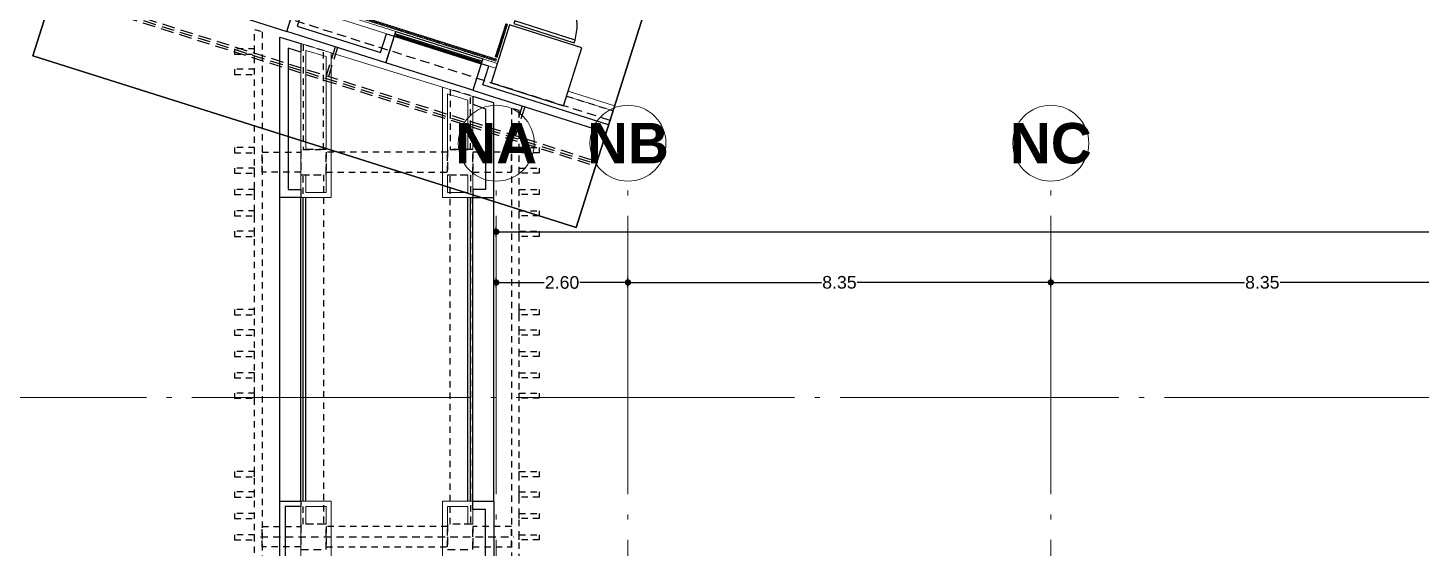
# Model space of a CAD drawing. Header units: metres. Extents: x -22 to 564, y 0 to 143.
# Drawn here: x 84.01 to 111.52, y 51.3 to 61.58 of the extents above; entities that cross this region are included whole.
import ezdxf
from ezdxf.enums import TextEntityAlignment as Align
from ezdxf.xclip import XClip

# ---------------------------------------------------------------- set-up
doc = ezdxf.new("R2010")
doc.units = ezdxf.units.M
doc.header["$XCLIPFRAME"] = 2
for name, pattern in [('EJES630', [6.3, 5.5, -0.4, 0, -0.4]), ('XREF 1N HZ$0$CONJUNTO TLAHUAC$0$HIDDEN2', [0.1875, 0.125, -0.0625]), ('XREF 1N HZ$0$DASHED2', [0.375, 0.25, -0.125]), ('XREF 1N HZ$0$HIDDEN2', [0.1875, 0.125, -0.0625]), ('XREF 1N NEURO-ONCOLOGIA$0$CONJUNTO TLAHUAC$0$HIDDEN2', [0.1875, 0.125, -0.0625]), ('XREF 1N NEURO-ONCOLOGIA$0$HIDDE150', [0.24, 0.15, -0.09])]:
    doc.linetypes.add(name, pattern=pattern)
for name, color, linetype in [('COTAS EJES', 8, 'Continuous'), ('EJES BOLAS', 11, 'Continuous'), ('EJES TEXTOS', 3, 'Continuous'), ('XREF 1N HZ$0$CANCELES', 1, 'Continuous'), ('XREF 1N HZ$0$COLUMNAS', 6, 'Continuous'), ('XREF 1N HZ$0$FACHADA', 201, 'Continuous'), ('XREF 1N HZ$0$LADESA', 140, 'XREF 1N HZ$0$DASHED2'), ('XREF 1N HZ$0$LIMITE DE LOSA', 8, 'XREF 1N HZ$0$HIDDEN2'), ('XREF 1N HZ$0$MUROS BAJOS', 2, 'Continuous'), ('XREF 1N HZ$0$PROYECCIÓN', 8, 'XREF 1N HZ$0$CONJUNTO TLAHUAC$0$HIDDEN2'), ('XREF 1N HZ$0$PUERTAS APC', 8, 'Continuous'), ('XREF 1N NEURO-ONCOLOGIA$0$CANCELES', 1, 'Continuous'), ('XREF 1N NEURO-ONCOLOGIA$0$COLUMNAS', 6, 'Continuous'), ('XREF 1N NEURO-ONCOLOGIA$0$FACHADA', 201, 'Continuous'), ('XREF 1N NEURO-ONCOLOGIA$0$MUROS BAJOS', 2, 'Continuous'), ('XREF 1N NEURO-ONCOLOGIA$0$PROYECCIÓN', 8, 'XREF 1N NEURO-ONCOLOGIA$0$CONJUNTO TLAHUAC$0$HIDDEN2'), ('XREF 1N NEURO-ONCOLOGIA$0$TEX-MOB', 4, 'Continuous')]:
    doc.layers.add(name, color=color, linetype=linetype)
for name, color, linetype, lineweight in [('EJES', 11, 'EJES630', 0), ('XREF 1N HZ$0$MUROS DE TABLAROCA', 150, 'Continuous', 13), ('XREF 1N HZ$0$PTOT VS. CAMILLAS', 240, 'Continuous', 35), ('XREF 1N NEURO-ONCOLOGIA$0$MUROS DE TABLAROCA', 150, 'Continuous', 13), ('XREF 1N NEURO-ONCOLOGIA$0$rampa 2', 253, 'Continuous', 0)]:
    doc.layers.add(name, color=color, linetype=linetype, lineweight=lineweight)
doc.styles.add('COTAS', font='arial.ttf')
doc.styles.add('EJES', font='arialbd.ttf', dxfattribs={"height": 0.8})
doc.styles.add('XREF 1N NEURO-ONCOLOGIA$0$HANDLET', font='romans.shx')
doc.dimstyles.new('100 EJES', dxfattribs={"dimtxt": 0.25, "dimasz": 0.125, "dimexe": 0.1, "dimexo": 0.1, "dimgap": 0.025, "dimtad": 0, "dimtih": 1, "dimtoh": 1, "dimzin": 1, "dimdsep": 46, "dimtxsty": 'COTAS', "dimblk": 'DOT', "dimcen": 0.1, "dimclrd": 256, "dimclre": 256, "dimclrt": 7, "dimadec": 0, "dimazin": 1, "dimtfac": 1, "dimtofl": 0, "dimtmove": 2, "dimatfit": 3, "dimfxl": 1, "dimtolj": 1, "dimtzin": 1, "dimlwd": 25, "dimlwe": -1, "dimarcsym": 0})

# ---------------------------------------------------------------- blocks, each defined once
blk = doc.blocks.new('XREF 1N NEURO-ONCOLOGIA')
at = {"color": 6, "linetype": 'XREF 1N NEURO-ONCOLOGIA$0$HIDDE150', "elevation": -0.004}
for points in [[(17.824, 55.018), (17.824, 54.518), (18.324, 54.518), (18.324, 55.018)], [(25.224, 55.018), (25.224, 54.518), (25.724, 54.518), (25.724, 55.018)]]:
    blk.add_lwpolyline(points, close=True, dxfattribs=at)
at = {"color": 6, "linetype": 'XREF 1N NEURO-ONCOLOGIA$0$HIDDE150'}
for points in [[(17.824, 52.118), (17.824, 51.618), (18.324, 51.618), (18.324, 52.118)], [(25.224, 52.118), (25.224, 51.618), (25.724, 51.618), (25.724, 52.118)]]:
    blk.add_lwpolyline(points, close=True, dxfattribs=at)
at = {"layer": 'XREF 1N NEURO-ONCOLOGIA$0$CANCELES'}
for p, q in [((18.774, 55.018), (24.774, 55.018, -0.002)), ((18.774, 54.968), (24.774, 54.968, -0.002)), ((18.774, 51.667), (24.774, 51.667, -0.002)), ((18.774, 51.617), (24.774, 51.617, -0.002))]:
    blk.add_line(p, q, dxfattribs=at)
at = {"layer": 'XREF 1N NEURO-ONCOLOGIA$0$COLUMNAS', "color": 32, "linetype": 'XREF 1N NEURO-ONCOLOGIA$0$HIDDE150', "true_color": 0xcd6928}
blk.add_line((18.074, 55.815, 0), (18.074, 50.812, -0.008), dxfattribs=at)
at = {"layer": 'XREF 1N NEURO-ONCOLOGIA$0$FACHADA', "linetype": 'ByBlock'}
for points in [[(18.674, 55.018), (18.674, 55.328), (17.474, 55.328), (17.474, 55.018), (17.374, 55.018), (17.374, 55.428), (18.774, 55.428), (18.774, 55.018)], [(27.817, 55.018), (27.65, 55.018), (27.727, 55.268), (24.934, 55.268), (24.934, 55.018), (24.774, 55.018), (24.774, 55.428), (27.943, 55.428)], [(18.774, 51.617), (18.774, 51.208), (16.484, 51.208), (16.484, 51.618), (16.644, 51.618), (16.644, 51.368), (18.614, 51.368), (18.614, 51.617)]]:
    blk.add_lwpolyline(points, close=True, dxfattribs=at)
at = {"layer": 'XREF 1N NEURO-ONCOLOGIA$0$FACHADA', "linetype": 'ByBlock', "elevation": -0.002}
blk.add_lwpolyline([(26.62, 51.618), (26.529, 51.368), (24.934, 51.368), (24.934, 51.617), (24.774, 51.617), (24.774, 51.208), (26.647, 51.208), (26.773, 51.618)], close=True, dxfattribs=at)
at = {"layer": 'XREF 1N NEURO-ONCOLOGIA$0$MUROS BAJOS'}
for p, q in [((18.774, 55.428), (24.774, 55.428, -0.002)), ((18.774, 54.918), (24.774, 54.918, -0.002)), ((18.774, 51.717), (24.774, 51.717, -0.002)), ((18.774, 51.207), (24.774, 51.207, -0.002))]:
    blk.add_line(p, q, dxfattribs=at)
at = {"layer": 'XREF 1N NEURO-ONCOLOGIA$0$MUROS DE TABLAROCA'}
for p, q in [((18.324, 54.918), (18.674, 54.918)), ((18.674, 54.918), (18.674, 54.518)), ((18.774, 55.018), (18.774, 54.417)), ((24.774, 55.018), (24.774, 54.417)), ((24.874, 54.918), (24.874, 54.517)), ((24.874, 54.918), (25.224, 54.918)), ((27.682, 54.918), (25.724, 54.918)), ((27.559, 54.518), (27.682, 54.918)), ((18.324, 54.518), (18.674, 54.518)), ((24.874, 54.517), (25.224, 54.517)), ((25.724, 54.518), (27.559, 54.518)), ((24.774, 54.417), (27.633, 54.417)), ((12.367, 52.218), (18.774, 52.218)), ((18.324, 52.118), (18.674, 52.118)), ((18.674, 52.118), (18.674, 51.718)), ((18.774, 52.218), (18.774, 51.618)), ((24.774, 52.218), (24.774, 51.618)), ((24.774, 52.218), (26.958, 52.218)), ((24.874, 52.118), (25.224, 52.118)), ((24.874, 52.118), (24.874, 51.718)), ((25.724, 52.118), (26.822, 52.118)), ((26.699, 51.718), (26.822, 52.118)), ((26.773, 51.618), (26.958, 52.218)), ((18.324, 51.718), (18.674, 51.718)), ((18.324, 51.618), (18.774, 51.618)), ((24.774, 51.618), (25.224, 51.618)), ((24.874, 51.718), (25.224, 51.718)), ((25.724, 51.718), (26.699, 51.718)), ((25.724, 51.618), (26.773, 51.618))]:
    blk.add_line(p, q, dxfattribs=at)
for points in [[(17.374, 54.417), (17.374, 55.018), (18.774, 55.018)], [(24.774, 55.018), (27.817, 55.018), (27.633, 54.417)], [(18.774, 54.417), (17.374, 54.417)]]:
    blk.add_lwpolyline(points, dxfattribs=at)
at = {"layer": 'XREF 1N NEURO-ONCOLOGIA$0$PROYECCIÓN'}
for points in [[(18.011, 55.928), (18.111, 55.928), (18.111, 56.328), (18.011, 56.328)], [(18.859, 55.928), (18.959, 55.928), (18.959, 56.328), (18.859, 56.328)], [(19.261, 55.928), (19.361, 55.928), (19.361, 56.328), (19.261, 56.328)], [(20.809, 55.928), (20.909, 55.928), (20.909, 56.328), (20.809, 56.328)], [(21.211, 55.928), (21.311, 55.928), (21.311, 56.328), (21.211, 56.328)], [(22.059, 55.928), (22.159, 55.928), (22.159, 56.328), (22.059, 56.328)], [(22.461, 55.928), (22.561, 55.928), (22.561, 56.328), (22.461, 56.328)], [(24.009, 55.928), (24.109, 55.928), (24.109, 56.328), (24.009, 56.328)], [(24.411, 55.928), (24.511, 55.928), (24.511, 56.328), (24.411, 56.328)], [(25.259, 55.928), (25.359, 55.928), (25.359, 56.328), (25.259, 56.328)], [(25.661, 55.928), (25.761, 55.928), (25.761, 56.328), (25.661, 56.328)], [(27.209, 55.928), (27.309, 55.928), (27.309, 56.328), (27.209, 56.328)], [(27.611, 55.928), (27.711, 55.928), (27.711, 56.328), (27.611, 56.328)], [(9.656, 55.928), (28.097, 55.928), (28.051, 55.778), (9.656, 55.778)], [(18.274, 52.118), (18.274, 54.518), (17.874, 54.518), (17.874, 52.118)], [(18.324, 52.068), (25.224, 52.068), (25.224, 51.668), (18.324, 51.668)], [(26.912, 52.068), (25.724, 52.068), (25.724, 51.668), (26.789, 51.668)], [(16.484, 50.707), (26.494, 50.707), (26.54, 50.857), (16.484, 50.857)], [(18.011, 50.707), (18.111, 50.707), (18.111, 50.308), (18.011, 50.308)], [(18.859, 50.707), (18.959, 50.707), (18.959, 50.308), (18.859, 50.308)], [(19.261, 50.707), (19.361, 50.707), (19.361, 50.308), (19.261, 50.308)], [(20.809, 50.707), (20.909, 50.707), (20.909, 50.308), (20.809, 50.308)], [(21.211, 50.707), (21.311, 50.707), (21.311, 50.308), (21.211, 50.308)], [(22.059, 50.707), (22.159, 50.707), (22.159, 50.308), (22.059, 50.308)], [(22.461, 50.707), (22.561, 50.707), (22.561, 50.308), (22.461, 50.308)], [(24.009, 50.707), (24.109, 50.707), (24.109, 50.308), (24.009, 50.308)], [(24.411, 50.707), (24.511, 50.707), (24.511, 50.308), (24.411, 50.308)], [(25.259, 50.707), (25.359, 50.707), (25.359, 50.308), (25.259, 50.308)], [(25.661, 50.707), (25.761, 50.707), (25.761, 50.308), (25.661, 50.308)]]:
    blk.add_lwpolyline(points, close=True, dxfattribs=at)
for points, elevation in [([(18.435, 55.928), (18.535, 55.928), (18.535, 56.328), (18.435, 56.328)], -0.009), ([(21.635, 55.928), (21.735, 55.928), (21.735, 56.328), (21.635, 56.328)], -0.009), ([(24.835, 55.928), (24.935, 55.928), (24.935, 56.328), (24.835, 56.328)], -0.009), ([(18.274, 55.778), (18.274, 55.018), (17.874, 55.018), (17.874, 55.778)], -0.004), ([(25.674, 55.778), (25.674, 55.018), (25.274, 55.018), (25.274, 55.778)], 0), ([(18.324, 54.968), (25.224, 54.968), (25.224, 54.568), (18.324, 54.568)], -0.004), ([(27.802, 54.968), (25.724, 54.968), (25.724, 54.568), (27.679, 54.568)], -0.004), ([(25.674, 52.118), (25.674, 54.518), (25.274, 54.518), (25.274, 52.118)], 0), ([(18.274, 50.857), (18.274, 51.618), (17.874, 51.618), (17.874, 50.857)], -0.004), ([(25.674, 50.857), (25.674, 51.618), (25.274, 51.618), (25.274, 50.857)], 0), ([(18.435, 50.707), (18.535, 50.707), (18.535, 50.308), (18.435, 50.308)], -0.009), ([(21.635, 50.707), (21.735, 50.707), (21.735, 50.308), (21.635, 50.308)], -0.009), ([(24.835, 50.707), (24.935, 50.707), (24.935, 50.308), (24.835, 50.308)], -0.009)]:
    blk.add_lwpolyline(points, close=True, dxfattribs=dict(at, elevation=elevation))
at = {"layer": 'XREF 1N NEURO-ONCOLOGIA$0$rampa 2'}
blk.add_line((26.958, 52.218), (27.633, 54.417), dxfattribs=at)
at = {"layer": 'XREF 1N NEURO-ONCOLOGIA$0$TEX-MOB', "style": 'XREF 1N NEURO-ONCOLOGIA$0$HANDLET'}
for p in [(1.7, 4.585, 0), (1.707, 2.014, 0)]:
    blk.add_attdef('234', text='', height=0.075, rotation=180, dxfattribs=at).set_placement(p, align=Align.MIDDLE_CENTER)
blk = doc.blocks.new('EJE')
at = {"linetype": 'Continuous', "lineweight": 5}
blk.add_circle((0, 0), 0.75, dxfattribs=at)
at = {"layer": 'EJES TEXTOS', "style": 'EJES'}
blk.add_attdef('EJE', text='', height=0.8, dxfattribs=at).set_placement((0, 0), align=Align.MIDDLE_CENTER)
blk = doc.blocks.new('_DOT')
at = {"color": 0, "linetype": 'ByBlock', "lineweight": -2}
blk.add_line((-0.5, 0), (-1, 0), dxfattribs=at)
at = {"color": 0, "linetype": 'ByBlock', "lineweight": -2, "const_width": 0.5}
blk.add_lwpolyline([(-0.25, 0, 1), (0.25, 0, 1)], format="xyb", close=True, dxfattribs=at)
blk = doc.blocks.new('*D54')
at = {"layer": 'COTAS EJES', "transparency": 16777216}
for p, q in [((104.21, 56.453), (104.21, 56.65)), ((112.56, 56.453), (112.56, 56.65))]:
    blk.add_line(p, q, dxfattribs=at)
at = {"layer": 'COTAS EJES', "lineweight": 25, "transparency": 16777216}
for p, q in [((104.335, 56.55), (108.034, 56.55)), ((112.435, 56.55), (108.735, 56.55))]:
    blk.add_line(p, q, dxfattribs=at)
at = {"layer": 'COTAS EJES', "lineweight": 25, "transparency": 16777216, "xscale": 0.125, "yscale": 0.125, "zscale": 0.125, "rotation": 180}
blk.add_blockref('_DOT', (104.21, 56.55), dxfattribs=at)
at = {"layer": 'COTAS EJES', "lineweight": 25, "transparency": 16777216, "xscale": 0.125, "yscale": 0.125, "zscale": 0.125}
blk.add_blockref('_DOT', (112.56, 56.55), dxfattribs=at)
at = {"layer": 'COTAS EJES', "color": 7, "transparency": 16777216, "insert": (108.385, 56.55), "char_height": 0.25, "attachment_point": 5, "style": 'COTAS'}
blk.add_mtext('\\A1;8.35', dxfattribs=at)
blk = doc.blocks.new('*D58')
at = {"layer": 'COTAS EJES', "transparency": 16777216}
for p, q in [((95.86, 56.453), (95.86, 56.65)), ((104.21, 56.453), (104.21, 56.65))]:
    blk.add_line(p, q, dxfattribs=at)
at = {"layer": 'COTAS EJES', "lineweight": 25, "transparency": 16777216}
for p, q in [((95.985, 56.55), (99.684, 56.55)), ((104.085, 56.55), (100.385, 56.55))]:
    blk.add_line(p, q, dxfattribs=at)
at = {"layer": 'COTAS EJES', "lineweight": 25, "transparency": 16777216, "xscale": 0.125, "yscale": 0.125, "zscale": 0.125, "rotation": 180}
blk.add_blockref('_DOT', (95.86, 56.55), dxfattribs=at)
at = {"layer": 'COTAS EJES', "lineweight": 25, "transparency": 16777216, "xscale": 0.125, "yscale": 0.125, "zscale": 0.125}
blk.add_blockref('_DOT', (104.21, 56.55), dxfattribs=at)
at = {"layer": 'COTAS EJES', "color": 7, "transparency": 16777216, "insert": (100.035, 56.55), "char_height": 0.25, "attachment_point": 5, "style": 'COTAS'}
blk.add_mtext('\\A1;8.35', dxfattribs=at)
blk = doc.blocks.new('*D48')
at = {"layer": 'COTAS EJES', "transparency": 16777216}
for p, q in [((93.259, 56.452), (93.259, 56.648)), ((95.86, 56.452), (95.86, 56.648))]:
    blk.add_line(p, q, dxfattribs=at)
at = {"layer": 'COTAS EJES', "lineweight": 25, "transparency": 16777216}
for p, q in [((93.384, 56.548), (94.208, 56.548)), ((95.735, 56.548), (94.911, 56.548))]:
    blk.add_line(p, q, dxfattribs=at)
at = {"layer": 'COTAS EJES', "lineweight": 25, "transparency": 16777216, "xscale": 0.125, "yscale": 0.125, "zscale": 0.125, "rotation": 180}
blk.add_blockref('_DOT', (93.259, 56.548), dxfattribs=at)
at = {"layer": 'COTAS EJES', "lineweight": 25, "transparency": 16777216, "xscale": 0.125, "yscale": 0.125, "zscale": 0.125}
blk.add_blockref('_DOT', (95.86, 56.548), dxfattribs=at)
at = {"layer": 'COTAS EJES', "color": 7, "transparency": 16777216, "insert": (94.559, 56.548), "char_height": 0.25, "attachment_point": 5, "style": 'COTAS'}
blk.add_mtext('\\A1;2.60', dxfattribs=at)
blk = doc.blocks.new('*D49')
at = {"layer": 'COTAS EJES', "transparency": 16777216}
for p, q in [((93.259, 57.453), (93.259, 57.65)), ((145.98, 57.419), (145.98, 57.65))]:
    blk.add_line(p, q, dxfattribs=at)
at = {"layer": 'COTAS EJES', "lineweight": 25, "transparency": 16777216}
for p, q in [((93.384, 57.55), (119.174, 57.55)), ((145.855, 57.55), (120.065, 57.55))]:
    blk.add_line(p, q, dxfattribs=at)
at = {"layer": 'COTAS EJES', "lineweight": 25, "transparency": 16777216, "xscale": 0.125, "yscale": 0.125, "zscale": 0.125, "rotation": 180}
blk.add_blockref('_DOT', (93.259, 57.55), dxfattribs=at)
at = {"layer": 'COTAS EJES', "lineweight": 25, "transparency": 16777216, "xscale": 0.125, "yscale": 0.125, "zscale": 0.125}
blk.add_blockref('_DOT', (145.98, 57.55), dxfattribs=at)
at = {"layer": 'COTAS EJES', "color": 7, "transparency": 16777216, "insert": (119.62, 57.55), "char_height": 0.25, "attachment_point": 5, "style": 'COTAS'}
blk.add_mtext('\\A1;52.72', dxfattribs=at)
blk = doc.blocks.new('XREF 1N HZ$0$perfil 1')
at = {"layer": 'XREF 1N HZ$0$CANCELES'}
for p, q in [((0, 0), (0, 0.07)), ((0.013, 0.07), (0, 0.07)), ((0.002, 0.047), (0, 0.047)), ((0, 0), (0.05, 0)), ((0.01, 0.069), (0.002, 0.069)), ((0.002, 0.048), (0.002, 0.069)), ((0.005, 0.048), (0.002, 0.048)), ((0.003, 0.045), (0.002, 0.045)), ((0.002, 0.042), (0.002, 0.045)), ((0.002, 0.042), (0.02, 0.042)), ((0.002, 0.002), (0.002, 0.04)), ((0.002, 0.04), (0.02, 0.04)), ((0.002, 0.002), (0.02, 0.002)), ((0.005, 0.043), (0.003, 0.043)), ((0.005, 0.043), (0.005, 0.048)), ((0.01, 0.062), (0.01, 0.069)), ((0.016, 0.062), (0.01, 0.062)), ((0.011, 0.064), (0.011, 0.069)), ((0.016, 0.064), (0.011, 0.064)), ((0.022, 0.073), (0.013, 0.07)), ((0.016, 0.066), (0.014, 0.066)), ((0.018, 0.068), (0.016, 0.068)), ((0.016, 0.064), (0.016, 0.066)), ((0.016, 0.043), (0.016, 0.062)), ((0.02, 0.043), (0.016, 0.043)), ((0.018, 0.045), (0.018, 0.068)), ((0.02, 0.045), (0.018, 0.045)), ((0.03, 0.047), (0.02, 0.047)), ((0.02, 0.042), (0.02, 0.045)), ((0.02, 0.039), (0.02, 0.04)), ((0.024, 0.039), (0.02, 0.039)), ((0.02, 0.002), (0.02, 0.008)), ((0.02, 0.008), (0.024, 0.008)), ((0.024, 0.041), (0.024, 0.039)), ((0.024, 0.005), (0.024, 0.008)), ((0.026, 0.041), (0.026, 0.039)), ((0.03, 0.039), (0.026, 0.039)), ((0.026, 0.005), (0.026, 0.008)), ((0.026, 0.008), (0.03, 0.008)), ((0.028, 0.073), (0.037, 0.07)), ((0.03, 0.045), (0.032, 0.045)), ((0.03, 0.042), (0.03, 0.045)), ((0.03, 0.043), (0.034, 0.043)), ((0.03, 0.042), (0.048, 0.042)), ((0.03, 0.039), (0.03, 0.04)), ((0.03, 0.04), (0.048, 0.04)), ((0.03, 0.002), (0.03, 0.008)), ((0.03, 0.002), (0.048, 0.002)), ((0.032, 0.068), (0.034, 0.068)), ((0.032, 0.045), (0.032, 0.068)), ((0.034, 0.066), (0.036, 0.066)), ((0.034, 0.064), (0.034, 0.066)), ((0.034, 0.064), (0.039, 0.064)), ((0.034, 0.062), (0.04, 0.062)), ((0.034, 0.043), (0.034, 0.062)), ((0.037, 0.07), (0.05, 0.07)), ((0.039, 0.064), (0.039, 0.069)), ((0.04, 0.069), (0.048, 0.069)), ((0.04, 0.062), (0.04, 0.069)), ((0.045, 0.043), (0.045, 0.048)), ((0.045, 0.048), (0.048, 0.048)), ((0.045, 0.043), (0.047, 0.043)), ((0.047, 0.045), (0.048, 0.045)), ((0.048, 0.048), (0.048, 0.069)), ((0.048, 0.047), (0.05, 0.047)), ((0.048, 0.042), (0.048, 0.045)), ((0.048, 0.002), (0.048, 0.04)), ((0.05, 0), (0.05, 0.07))]:
    blk.add_line(p, q, dxfattribs=at)
for centre, radius, start, end in [((0.002, 0.045), 0.00174, 1.1627, 90), ((0.003, 0.045), 0.00174, 181.1627, 270), ((0.011, 0.071), 0.00184, 270, 355.7297), ((0.016, 0.066), 0.00141, 90, 180), ((0.02, 0.045), 0.0017, 90, 180), ((0.025, 0.043), 0.00199, 295.3769, 244.6231), ((0.025, 0.004), 0.00199, 115.3769, 64.6231), ((0.03, 0.045), 0.0017, 360, 90), ((0.034, 0.066), 0.00141, 0, 90), ((0.039, 0.071), 0.00184, 184.2703, 270), ((0.048, 0.045), 0.00174, 90, 178.8373), ((0.047, 0.045), 0.00174, 270, 358.8373)]:
    blk.add_arc(centre, radius, start, end, dxfattribs=at)
blk = doc.blocks.new('*U1593')
at = {"layer": 'XREF 1N HZ$0$CANCELES', "ltscale": 0.5}
blk.add_lwpolyline([(0, 0.025), (1.8, 0.025), (1.8, -0.025), (0, -0.025)], close=True, dxfattribs=at)
at = {"layer": 'XREF 1N HZ$0$CANCELES'}
blk.add_lwpolyline([(1.74, -0.003), (0.056, -0.003), (0.056, 0.003), (1.74, 0.003)], close=True, dxfattribs=at)
at = {"layer": 'XREF 1N HZ$0$CANCELES', "extrusion": (0, 0, -1), "yscale": 0.9998135927659176}
for p, xscale, zscale, rotation in [((0, 0.025), -0.9998135927659176, -0.9998135927659176, 90), ((-1.8, 0.025), 0.9998135927659176, -0.9998135927659192, 270)]:
    blk.add_blockref('XREF 1N HZ$0$perfil 1', p, dxfattribs=dict(at, xscale=xscale, zscale=zscale, rotation=rotation))
blk = doc.blocks.new('XREF 1N HZ$0$PUERETAA')
at = {"layer": 'XREF 1N HZ$0$PUERTAS APC'}
blk.add_lwpolyline([(26.943, 55.407), (26.943, 56.607), (26.889, 56.607), (26.889, 55.407)], close=True, dxfattribs=at)
blk.add_arc((26.939, 55.461), 1.147, 92.4983, 182.6876, dxfattribs=at)
blk = doc.blocks.new('*U1658')
at = {"layer": 'XREF 1N HZ$0$PTOT VS. CAMILLAS'}
h = blk.add_hatch(dxfattribs=at)
h.set_pattern_fill('ANSI31', color=2, scale=0.011)
h.set_pattern_definition([(45, (-1.71311, 0), (-0.024695704, 0.024695704), [])])
h.paths.add_polyline_path([(64.18, 29.385), (64.18, 29.423), (61.296, 29.423), (61.296, 29.385)])
at = {"layer": 'XREF 1N HZ$0$PTOT VS. CAMILLAS', "color": 2, "linetype": 'Continuous', "lineweight": 0}
blk.add_lwpolyline([(61.296, 29.385), (61.296, 29.423), (64.18, 29.423), (64.18, 29.385)], close=True, dxfattribs=at)
blk = doc.blocks.new('*U1659')
at = {"layer": 'XREF 1N HZ$0$PTOT VS. CAMILLAS'}
h = blk.add_hatch(dxfattribs=at)
h.set_pattern_fill('ANSI31', color=2, scale=0.011)
h.set_pattern_definition([(45, (0.485585, 0), (-0.024695704, 0.024695704), [])])
h.paths.add_polyline_path([(64.18, 29.385), (64.18, 29.423), (63.495, 29.423), (63.495, 29.385)])
at = {"layer": 'XREF 1N HZ$0$PTOT VS. CAMILLAS', "color": 2, "linetype": 'Continuous', "lineweight": 0}
blk.add_lwpolyline([(63.495, 29.385), (63.495, 29.423), (64.18, 29.423), (64.18, 29.385)], close=True, dxfattribs=at)
blk = doc.blocks.new('XREF 1N HZ')
at = {"layer": 'XREF 1N HZ$0$COLUMNAS', "linetype": 'ByBlock'}
blk.add_lwpolyline([(1.5, 10.098), (2.7, 10.098), (2.7, 11.598), (1.5, 11.598)], close=True, dxfattribs=at)
at = {"layer": 'XREF 1N HZ$0$FACHADA'}
blk.add_lwpolyline([(1.25, 15.748), (1.8, 15.748), (1.8, 15.588), (1.41, 15.588), (1.41, 13.858), (1.8, 13.858), (1.8, 13.698), (1.25, 13.698), (1.25, 15.748)], dxfattribs=at)
at = {"layer": 'XREF 1N HZ$0$FACHADA', "linetype": 'ByBlock'}
blk.add_lwpolyline([(1.25, 11.598), (1.25, 1.998), (3.11, 1.998), (3.11, 2.698), (2.95, 2.698), (2.95, 2.158), (1.41, 2.158), (1.41, 11.738), (1.8, 11.738), (1.8, 11.898), (1.25, 11.898)], close=True, dxfattribs=at)
at = {"layer": 'XREF 1N HZ$0$LADESA'}
for p, q in [((1.25, 14.748), (0.65, 14.748)), ((1.25, 14.698), (0.65, 14.698)), ((1.25, 10.873), (0.65, 10.873)), ((1.25, 10.823), (0.65, 10.823))]:
    blk.add_line(p, q, dxfattribs=at)
for points in [[(0.555, 21.778), (0.555, 1.303), (139.58, 1.303), (139.58, 21.778)], [(0.6, 21.728), (0.6, 1.348), (139.535, 1.348), (139.535, 21.733)], [(0.65, 21.683), (0.65, 1.398), (139.485, 1.398), (139.485, 21.683)]]:
    blk.add_lwpolyline(points, dxfattribs=at)
at = {"layer": 'XREF 1N HZ$0$LIMITE DE LOSA', "ltscale": 1.5}
blk.add_lwpolyline([(1.5, 42.698), (2.7, 42.698), (2.7, 42.548), (79.53, 42.548), (79.53, 42.698), (80.73, 42.698), (80.73, 2.248), (79.53, 2.248), (79.53, 2.398), (2.7, 2.398), (2.7, 2.248), (1.5, 2.248), (1.5, 42.698)], dxfattribs=at)
at = {"layer": 'XREF 1N HZ$0$MUROS BAJOS'}
for points in [[(1.9, 17.548), (1.25, 17.548), (1.25, 15.748), (1.9, 15.748)], [(1.25, 13.698), (1.9, 13.698), (1.9, 11.898), (1.25, 11.898)]]:
    blk.add_lwpolyline(points, close=True, dxfattribs=at)
at = {"layer": 'XREF 1N HZ$0$MUROS DE TABLAROCA'}
for points in [[(1.9, 15.748), (1.8, 15.748), (1.8, 13.698), (1.9, 13.698)], [(1.8, 11.598), (1.9, 11.598), (1.9, 11.898), (1.8, 11.898)]]:
    blk.add_lwpolyline(points, close=True, dxfattribs=at)
blk.add_lwpolyline([(2.45, 7.701), (1.7, 7.701), (1.7, 10.098), (1.7, 10.098), (1.7, 10.098), (1.7, 10.098), (1.7, 10.098), (1.7, 10.098), (1.8, 10.098), (1.8, 7.901), (2.45, 7.901), (2.45, 7.701)], dxfattribs=at)
at = {"layer": 'XREF 1N HZ$0$PROYECCIÓN'}
blk.add_line((1.7, 10.098), (1.7, 3.748), dxfattribs=at)
at = {"layer": 'XREF 1N HZ$0$CANCELES', "xscale": -1, "rotation": 90}
blk.add_blockref('*U1593', (1.825, 13.698), dxfattribs=at)
at = {"layer": 'XREF 1N HZ$0$PTOT VS. CAMILLAS'}
for name, p, rotation in [('*U1658', (-27.447, 75.817), 269.9999999999999), ('*U1659', (66.195, 41.059), 180)]:
    blk.add_blockref(name, p, dxfattribs=dict(at, rotation=rotation))
at = {"layer": 'XREF 1N HZ$0$PUERTAS APC', "xscale": 1.043478367437496, "yscale": 1.043478367437496, "zscale": 1.043478367437496, "rotation": 180}
blk.add_blockref('XREF 1N HZ$0$PUERETAA', (30.864, 69.339), dxfattribs=at)

msp = doc.modelspace()

# ---------------------------------------------------------------- block references
at = {"rotation": 90}
msp.add_blockref('XREF 1N NEURO-ONCOLOGIA', (144.417, 33.451), dxfattribs=at)

# ---------------------------------------------------------------- next in the draw order: linework, layer by layer
at = {"layer": 'EJES'}
for p, q in [((93.259, 33.165), (93.259, 58.55)), ((95.86, 33.165), (95.86, 58.55)), ((104.21, 33.165), (104.21, 58.55)), ((80.851, 54.277), (146.189, 54.277))]:
    msp.add_line(p, q, dxfattribs=at)

# ---------------------------------------------------------------- next in the draw order: block references
at = {"layer": 'EJES BOLAS'}
for p, values in [((93.259, 59.3, 0), {'EJE': 'NA'}), ((95.86, 59.3, 0), {'EJE': 'NB'}), ((104.209, 59.3, 0), {'EJE': 'NC'})]:
    msp.add_blockref('EJE', p, dxfattribs=at).add_auto_attribs(values)

# ---------------------------------------------------------------- next in the draw order: dimensions: what is measured, and where the dimension line sits
at = {"layer": 'COTAS EJES'}
for base, p1, p2, picture, middle in [((145.98, 57.55, -0.001), (93.259, 57.353, 0), (145.98, 57.319, 0), '*D49', (119.62, 57.55, -0.001)), ((95.86, 56.548, 0), (93.259, 56.352, 0), (95.86, 56.352, 0), '*D48', (94.559, 56.548, 0)), ((104.21, 56.55, 0), (95.86, 56.353, 0), (104.21, 56.353, 0), '*D58', (100.035, 56.55, 0)), ((112.56, 56.55, 0), (104.21, 56.353, 0), (112.56, 56.353, 0), '*D54', (108.385, 56.55, 0))]:
    dim = msp.add_linear_dim(base=base, p1=p1, p2=p2, dimstyle='100 EJES', dxfattribs=at)
    dim.commit()
    dim.dimension.update_dxf_attribs({"geometry": picture, "text_midpoint": middle})

# ---------------------------------------------------------------- next in the draw order: block references
ref = msp.add_blockref('XREF 1N HZ', (103.763, 55.565, 0.007), dxfattribs=dict(rotation=72.44328195831014))
XClip(ref).set_block_clipping_path([(-0.7212680314, 9.1356981396), (4.6355815739, 20.3856976479)])

# ---------------------------------------------------------------- next in the draw order: linework, layer by layer
at = {"elevation": 0.007}
msp.add_lwpolyline([(85.725, 66.134), (96.451, 62.741), (94.835, 57.634), (84.11, 61.027)], close=True, dxfattribs=at)

doc.saveas('drawing.dxf')
